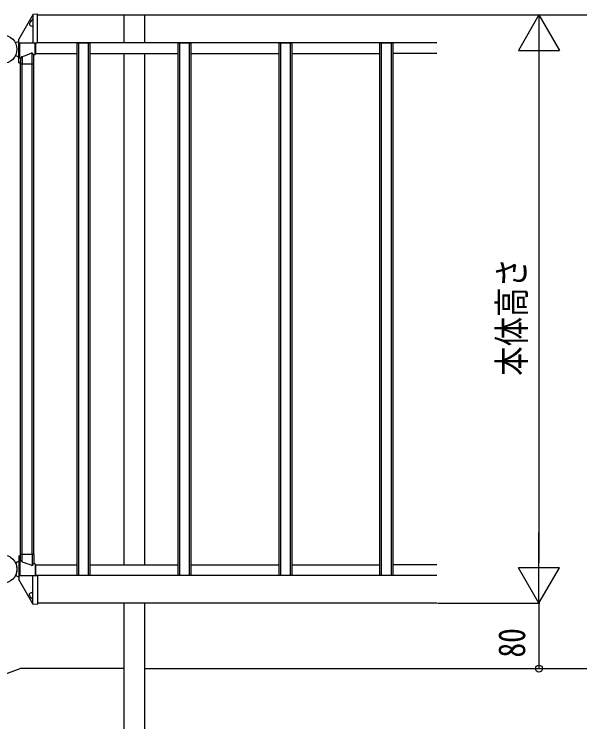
# Model space of a CAD drawing. Units: millimetres, scale not verified. Extents: x -4205 to 4205, y -2970 to 2970.
# Drawn here: x 1610 to 2302, y 170 to 1036 of the extents above; entities that cross this region are included whole.
import ezdxf
from ezdxf.enums import TextEntityAlignment as Align

# ---------------------------------------------------------------- set-up
doc = ezdxf.new("R2010")
doc.units = ezdxf.units.MM
doc.header["$LTSCALE"] = 12
doc.layers.add('0-4_YKK_A1', color=4, linetype='Continuous')
doc.layers.add('0-5_YKK_D', color=6, linetype='Continuous')
doc.styles.add('ＭＳ ゴシック', font='')
doc.styles.get('ＭＳ ゴシック').set_extended_font_data('MS Gothic')

msp = doc.modelspace()

# ---------------------------------------------------------------- linework, layer by layer
at = {"layer": '0-4_YKK_A1'}
for p, q in [((1632.6, 1035.3), (1615.4, 1005.51)), ((1637.78, 1035.98), (1632.88, 1035.68)), ((1638.1, 1034.98), (1638.1, 1035.68)), ((1638.1, 1035), (2126.87, 1035)), ((1638.1, 1001.8), (1638.1, 1034.98)), ((1744.1, 1035), (1744.1, 1001)), ((1769.1, 1035), (1769.1, 1001)), ((1615.4, 976.5), (1615.4, 1005.51)), ((1615.4, 1002.7), (1611.28, 1000.78)), ((1616.41, 1000.8), (1632.9, 1000.8)), ((1616.69, 982.32), (1616.69, 1000.8)), ((1632.9, 1000.8), (1637.8, 1000.8)), ((1635.6, 993), (1635.6, 1000.8)), ((1636.1, 988), (1636.1, 1000.8)), ((2126.87, 1001), (1638.08, 1001)), ((1638.1, 1001.1), (1638.1, 1001.8)), ((1686.85, 349), (1686.85, 1001)), ((1686.85, 1001), (1702.85, 1001)), ((1688.85, 349), (1688.85, 1001)), ((1700.85, 349), (1700.85, 1001)), ((1702.85, 349), (1702.85, 1001)), ((1810.35, 349), (1810.35, 1001)), ((1810.35, 1001), (1826.35, 1001)), ((1812.35, 349), (1812.35, 1001)), ((1824.35, 349), (1824.35, 1001)), ((1826.35, 349), (1826.35, 1001)), ((1933.85, 349), (1933.85, 1001)), ((1933.85, 1001), (1949.85, 1001)), ((1935.85, 349), (1935.85, 1001)), ((1947.85, 349), (1947.85, 1001)), ((1949.85, 349), (1949.85, 1001)), ((2057.35, 349), (2057.35, 1001)), ((2057.35, 1001), (2073.35, 1001)), ((2059.35, 349), (2059.35, 1001)), ((2071.35, 349), (2071.35, 1001)), ((2073.35, 349), (2073.35, 1001)), ((1631.79, 974.8), (1631.85, 988.09)), ((1631.85, 988.09), (1631.86, 988.15)), ((1635.6, 986.63), (1635.6, 993)), ((1636.1, 988), (1686.85, 988)), ((1702.85, 988), (1810.35, 988)), ((1744.1, 988), (1744.1, 362)), ((1769.1, 988), (1769.1, 362)), ((1826.35, 988), (1933.85, 988)), ((1949.85, 988), (2057.35, 988)), ((2126.87, 988), (2073.35, 988)), ((1615.4, 983.3), (1611.28, 985.22)), ((1615.4, 982.32), (1616.69, 982.32)), ((1616.69, 982.32), (1618.39, 982.79)), ((1617.52, 981.66), (1617.55, 978.3)), ((1619.37, 983.7), (1619.41, 974.8)), ((1633.8, 974.8), (1633.9, 985.88)), ((1635.38, 986.34), (1633.89, 985.96)), ((1633.9, 985.88), (1633.9, 985.93)), ((1615.4, 976.5), (1617.39, 976.5)), ((1617.38, 977.26), (1617.4, 974.8)), ((1619.41, 974.8), (1617.4, 974.8)), ((1617.6, 374.8), (1617.6, 974.8)), ((1619.41, 974.8), (1619.67, 974.8)), ((1619.6, 374.8), (1619.6, 974.8)), ((1631.53, 974.8), (1619.67, 974.8)), ((1631.53, 974.8), (1631.79, 974.8)), ((1631.6, 374.8), (1631.6, 974.8)), ((1633.76, 974.8), (1631.79, 974.8)), ((1633.6, 374.8), (1633.6, 974.8)), ((1633.76, 974.8), (1633.8, 974.8)), ((1615.4, 373.1), (1615.4, 344.09)), ((1615.4, 373.1), (1617.39, 373.1)), ((1617.38, 372.34), (1617.4, 374.8)), ((1619.41, 374.8), (1617.4, 374.8)), ((1619.37, 365.9), (1619.41, 374.8)), ((1619.41, 374.8), (1619.67, 374.8)), ((1631.53, 374.8), (1619.67, 374.8)), ((1631.53, 374.8), (1631.79, 374.8)), ((1633.76, 374.8), (1631.79, 374.8)), ((1631.79, 374.8), (1631.85, 361.51)), ((1633.76, 374.8), (1633.8, 374.8)), ((1633.8, 374.8), (1633.9, 363.72)), ((1615.4, 367.28), (1616.69, 367.28)), ((1616.69, 367.28), (1616.69, 348.8)), ((1616.69, 367.28), (1618.39, 366.81)), ((1617.52, 367.94), (1617.55, 371.3)), ((1631.85, 361.51), (1631.86, 361.45)), ((1635.38, 363.26), (1633.89, 363.64)), ((1633.9, 363.72), (1633.9, 363.67)), ((1635.6, 362.97), (1635.6, 356.6)), ((1635.6, 356.6), (1635.6, 348.8)), ((1636.1, 349), (1636.1, 362)), ((1636.1, 362), (1686.85, 362)), ((1702.85, 362), (1810.35, 362)), ((1826.35, 362), (1933.85, 362)), ((1949.85, 362), (2057.35, 362)), ((2126.87, 362), (2073.35, 362)), ((1616.41, 348.8), (1632.9, 348.8)), ((1632.9, 348.8), (1637.8, 348.8)), ((2126.87, 349), (1636.1, 349)), ((1638.1, 348.5), (1638.1, 347.8)), ((1638.1, 347.8), (1638.1, 314.62)), ((1632.6, 314.3), (1615.4, 344.09)), ((1637.78, 313.62), (1632.88, 313.92)), ((2126.87, 315), (1638.1, 315)), ((1638.1, 314.62), (1638.1, 313.92)), ((1744.1, 315), (1744.1, 85)), ((1769.1, 315), (1769.1, 85)), ((1450.7, 174.43), (1617.11, 235)), ((1744.1, 235), (1617.11, 235)), ((1769.1, 235), (2449.72, 235))]:
    msp.add_line(p, q, dxfattribs=at)
for points in [[(1632.6, 1035.38), (1632.6, 1034.68), (1632.6, 1001.8), (1632.6, 1001.1)], [(1632.6, 1030.12), (1631.37, 1028.82), (1630.48, 1027.77), (1629.66, 1026.66), (1629.19, 1025.89), (1628.81, 1025.06), (1628.63, 1024.5), (1628.55, 1023.92), (1628.61, 1023.25), (1628.89, 1022.64), (1629.43, 1022.11), (1629.96, 1021.79), (1630.54, 1021.55), (1631.86, 1021.23), (1632.6, 1021.14)], [(1619.35, 983.8), (1619.37, 983.75), (1619.37, 983.7)], [(1611.28, 364.58), (1612.5, 365.15), (1613.32, 365.53), (1614.02, 365.86), (1614.57, 366.12), (1614.99, 366.31), (1615.26, 366.44), (1615.39, 366.5), (1615.4, 366.5)], [(1619.35, 365.8), (1619.37, 365.85), (1619.37, 365.9)], [(1611.28, 349.02), (1612.5, 348.45), (1613.32, 348.07), (1614.02, 347.74), (1614.57, 347.48), (1614.99, 347.29), (1615.26, 347.16), (1615.39, 347.1), (1615.4, 347.1)], [(1632.6, 314.22), (1632.6, 314.92), (1632.6, 347.8), (1632.6, 348.5)], [(1632.6, 319.48), (1631.37, 320.78), (1630.48, 321.83), (1629.66, 322.94), (1629.19, 323.71), (1628.81, 324.54), (1628.63, 325.1), (1628.55, 325.68), (1628.61, 326.35), (1628.89, 326.96), (1629.43, 327.49), (1629.96, 327.81), (1630.54, 328.05), (1631.86, 328.37), (1632.6, 328.46)]]:
    msp.add_lwpolyline(points, dxfattribs=at)
for centre in [(1595.6, 993), (1595.6, 356.8)]:
    msp.add_circle(centre, 17.5, dxfattribs=at)
for centre, radius, start, end in [((1632.9, 1035.38), 0.3, 93.5, 180), ((1637.8, 1035.68), 0.3, 0, 93.5), ((1632.9, 1001.1), 0.3, 180, 270), ((1637.8, 1001.1), 0.3, 270, 0), ((1587.06, 1090.95), 111.58, 286.91479, 293.42439), ((1631.57, 988.28), 0.322, 22.98689, 117.67785), ((1636.21, 990.35), 4.76, 203.84042, 237.73346), ((1631.6, 988.28), 0.29, 333.13251, 25.20994), ((1618.16, 981.65), 0.642, 126.23147, 179.33996), ((1612.2, 988.45), 8.39, 311.61031, 328.40146), ((1619.56, 983.92), 0.243, 148.52437, 211.96869), ((1619.59, 983.93), 0.27, 103.36008, 152.51654), ((1633.49, 985.96), 0.404, 355.57135, 64.48371), ((1633.49, 986), 0.372, 358.51902, 60.96959), ((1633.82, 985.92), 0.081, 5.63219, 60.59222), ((1635.3, 986.63), 0.3, 284.23433, 0), ((1595.59, 356.8), 17.81, 333.6469, 26.3531), ((1618.16, 367.95), 0.642, 180.66004, 233.76853), ((1612.2, 361.15), 8.39, 31.59854, 48.38969), ((1619.56, 365.68), 0.243, 148.03131, 211.47563), ((1619.59, 365.67), 0.27, 207.48346, 256.63992), ((1587.06, 258.65), 111.58, 66.57561, 73.08521), ((1631.57, 361.32), 0.322, 242.32215, 337.01311), ((1636.21, 359.25), 4.76, 122.26654, 156.15958), ((1631.6, 361.32), 0.29, 334.79006, 26.86749), ((1633.49, 363.64), 0.404, 295.51629, 4.42865), ((1633.49, 363.6), 0.372, 299.03041, 1.48098), ((1633.82, 363.68), 0.081, 299.40778, 354.36781), ((1635.3, 362.97), 0.3, 0, 75.76567), ((1632.9, 348.5), 0.3, 90, 180), ((1637.8, 348.5), 0.3, 0, 90), ((1632.9, 314.22), 0.3, 180, 266.5), ((1637.8, 313.92), 0.3, 266.5, 0)]:
    msp.add_arc(centre, radius, start, end, dxfattribs=at)
for centre, major_axis, ratio, start_param, end_param in [((1616.41, 1001.1), (-1.01, 0), 0.29701, 0, 1.570796), ((1616.32, 978.3), (-0.03, 2), 0.617542, 4.153142, 4.702149), ((1616.32, 371.3), (-0.03, -2), 0.617542, 1.581036, 2.130043), ((1616.41, 348.5), (-1.01, 0), 0.29701, 4.712389, 6.283185)]:
    msp.add_ellipse(centre, major_axis=major_axis, ratio=ratio, start_param=start_param, end_param=end_param, dxfattribs=at)
at = {"layer": '0-5_YKK_D'}
for p, q in [((2126.87, 1035), (2252.87, 1035)), ((2126.87, 1035), (2377.87, 1035)), ((2251.87, 1035), (2226.87, 991.7)), ((2251.87, 1035), (2276.87, 991.7)), ((2251.87, 1035), (2251.87, 948.4)), ((2226.87, 991.7), (2276.87, 991.7)), ((2251.87, 985), (2251.87, 365)), ((2251.87, 315), (2251.87, 401.6)), ((2251.87, 315), (2226.87, 358.3)), ((2276.87, 358.3), (2226.87, 358.3)), ((2251.87, 315), (2276.87, 358.3)), ((2127.87, 315), (2252.87, 315)), ((2127.87, 315), (2252.87, 315)), ((2251.87, 315), (2251.87, 235))]:
    msp.add_line(p, q, dxfattribs=at)
msp.add_circle((2251.87, 235), 4.25, dxfattribs=at)

# ---------------------------------------------------------------- texts
at = {"layer": '0-5_YKK_D', "style": 'ＭＳ ゴシック', "width": 0.8}
for s, p in [('本体高さ', (2244.87, 593.4)), ('80', (2244.87, 248.6))]:
    msp.add_text(s, height=32.99, rotation=90, dxfattribs=at).set_placement(p, align=Align.BOTTOM_LEFT)

doc.saveas('drawing.dxf')
